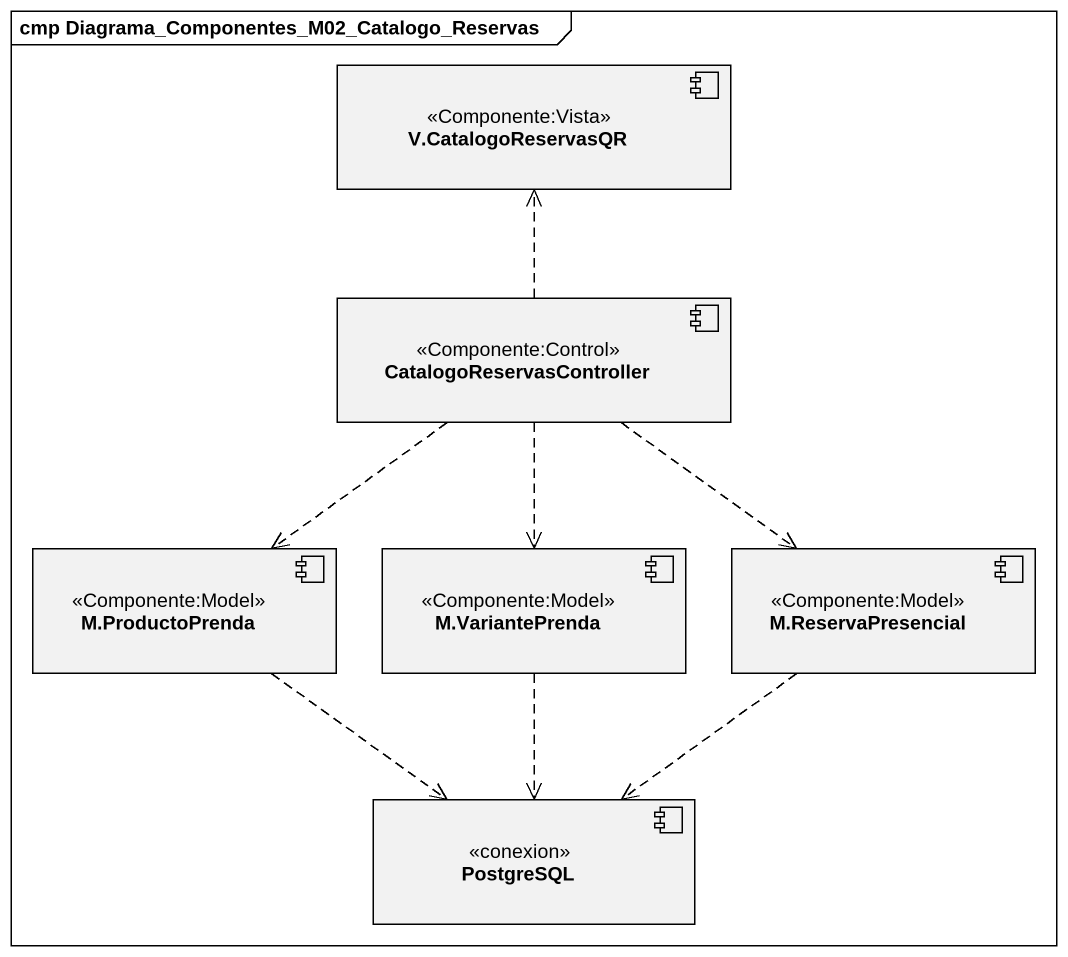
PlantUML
@startuml
mainframe cmp Diagrama_Componentes_M02_Catalogo_Reservas
component "V.CatalogoReservasQR" as V_CatalogoReservasQR <<Componente:Vista>>
component CatalogoReservasController <<Componente:Control>>
component "M.ProductoPrenda" as M_ProductoPrenda <<Componente:Model>>
component "M.VariantePrenda" as M_VariantePrenda <<Componente:Model>>
component "M.ReservaPresencial" as M_ReservaPresencial <<Componente:Model>>
component PostgreSQL <<conexion>>
CatalogoReservasController .up.> V_CatalogoReservasQR
CatalogoReservasController ..> M_ProductoPrenda
CatalogoReservasController ..> M_VariantePrenda
CatalogoReservasController ..> M_ReservaPresencial
M_ProductoPrenda ..> PostgreSQL
M_VariantePrenda ..> PostgreSQL
M_ReservaPresencial ..> PostgreSQL
@enduml
